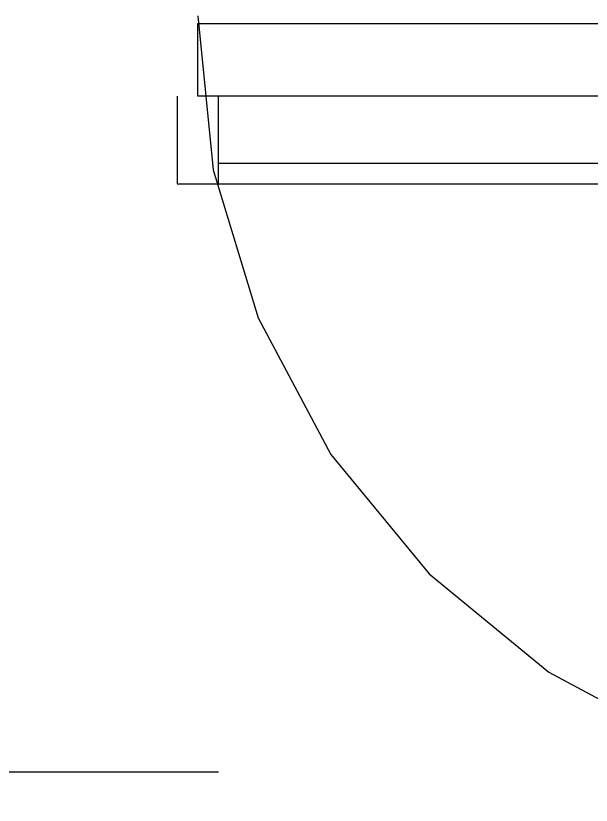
# Model space of a CAD drawing. Header units: metres. Extents: x 2.5 to 42.6, y 0.9 to 31.9.
# Drawn here: x 33.8689 to 34.0881, y 10.2814 to 10.5821 of the extents above; entities that cross this region are included whole.
import ezdxf

# ---------------------------------------------------------------- set-up
doc = ezdxf.new("R2010")
doc.units = ezdxf.units.M
doc.layers.add('PARETI_STRUTTURE', color=7, linetype='Continuous')

msp = doc.modelspace()

# ---------------------------------------------------------------- linework, layer by layer
at = {"layer": 'PARETI_STRUTTURE'}
for points in [[(33.93827, 10.58206), (33.94405, 10.52341), (33.96116, 10.46702), (33.98894, 10.41505), (34.02633, 10.36949), (34.07187, 10.33211), (34.12386, 10.30433), (34.18025, 10.28722), (34.2389, 10.28144)], [(33.93827, 10.57907), (34.23822, 10.57907)], [(33.93827, 10.55151), (33.93827, 10.57907)], [(33.9304, 10.51804), (34.18754, 10.51804), (34.18754, 10.55151)], [(33.9304, 10.55151), (33.9304, 10.51804)], [(34.23822, 10.55151), (33.93828, 10.55151)], [(33.94615, 10.51804), (33.94615, 10.55151)], [(33.94615, 10.52592), (34.1718, 10.52592)], [(33.27674, 10.29411), (33.94609, 10.29411)]]:
    msp.add_lwpolyline(points, dxfattribs=at)

doc.saveas('drawing.dxf')
